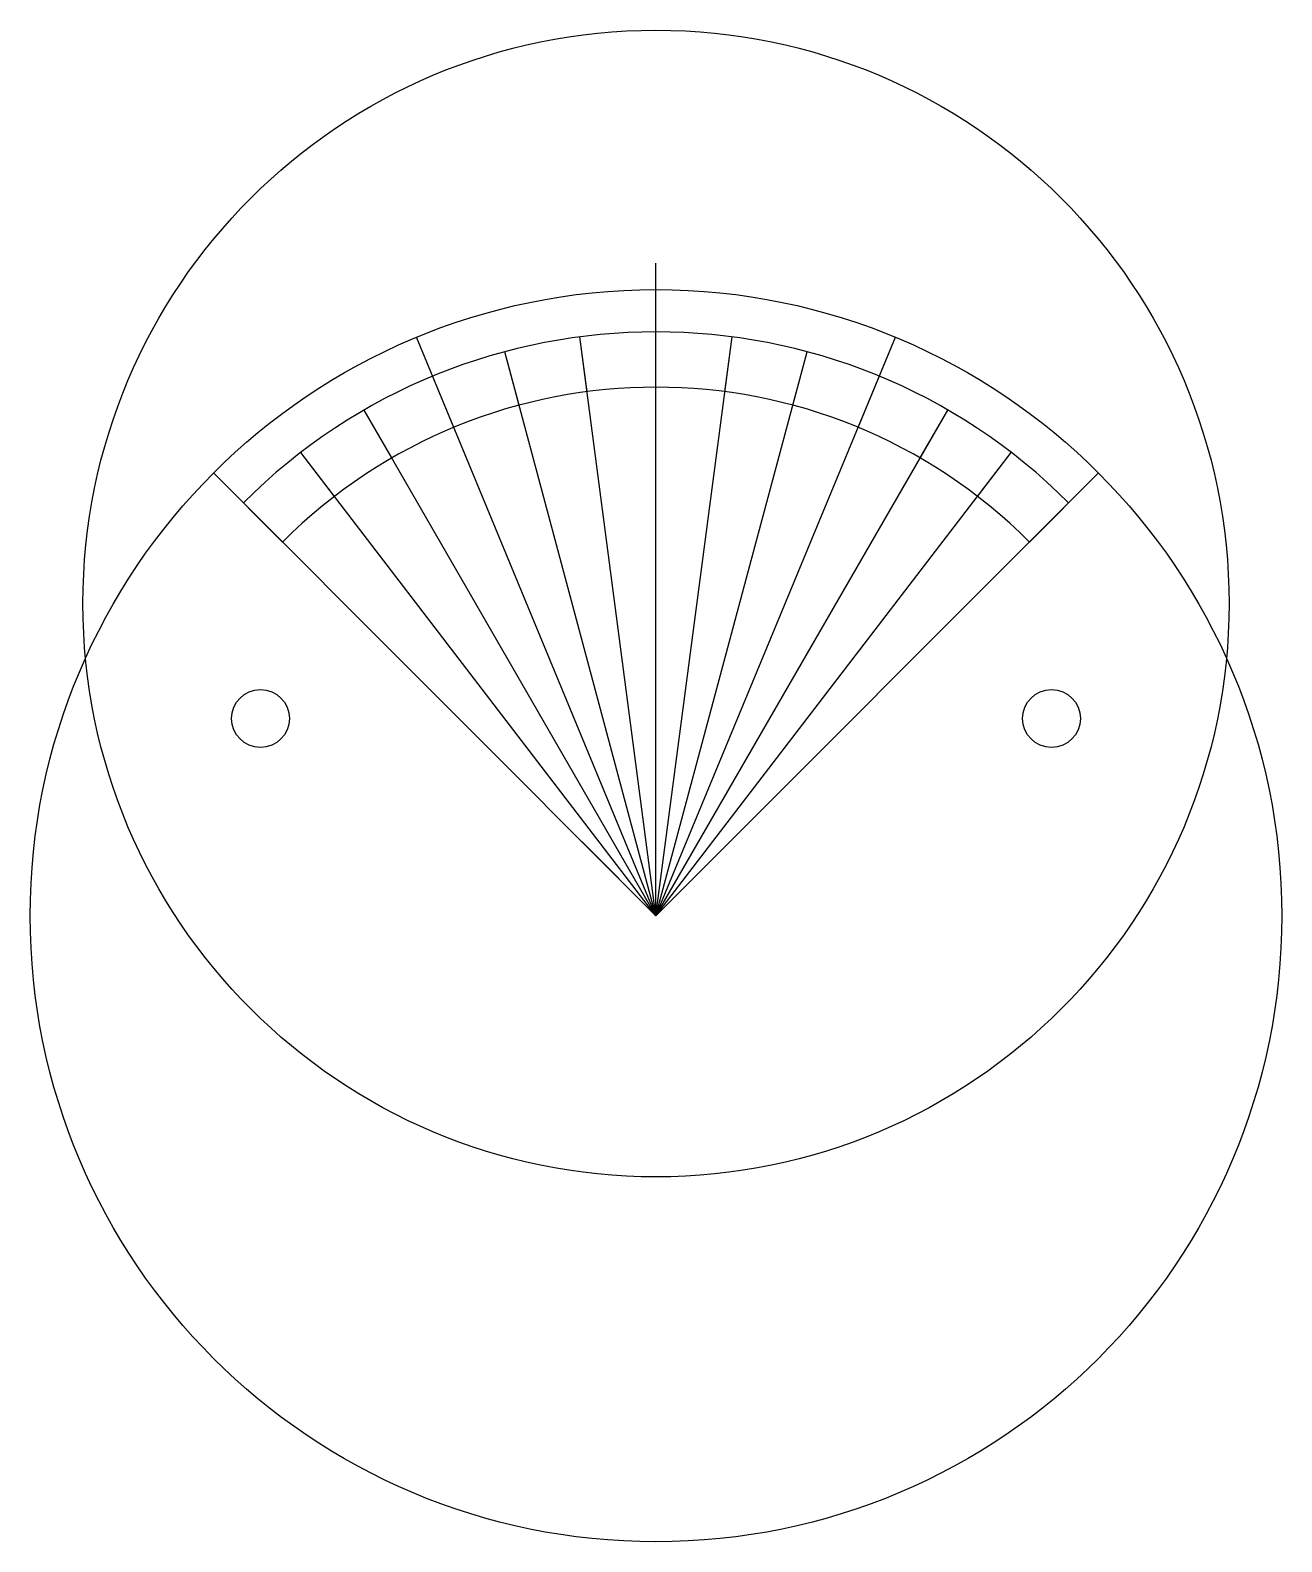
# Model space of a CAD drawing. Header units: millimetres. Extents: x -23.8 to 23.8, y -37.5 to 19.8.
import ezdxf

# ---------------------------------------------------------------- set-up
doc = ezdxf.new("R2010")
doc.units = ezdxf.units.MM
doc.layers.get('0').update_dxf_attribs({"linetype": 'CONTINUOUS'})

msp = doc.modelspace()

# ---------------------------------------------------------------- linework, layer by layer
for p, q in [((0, -13.755), (0, 11)), ((0, 0), (0, 9.996)), ((0, 6.295), (0, 9.996)), ((0, -13.755), (-9.089, 8.188)), ((-7.673, 4.768), (-9.089, 8.188)), ((0, -13.755), (-2.891, 8.205)), ((-2.617, 6.123), (-2.891, 8.205)), ((0, -13.755), (2.891, 8.205)), ((0, -13.755), (9.089, 8.188)), ((2.617, 6.123), (2.891, 8.205)), ((7.673, 4.768), (9.089, 8.188)), ((0, -13.755), (-5.733, 7.64)), ((-5.189, 5.611), (-5.733, 7.64)), ((0, -13.755), (5.733, 7.64)), ((5.189, 5.611), (5.733, 7.64)), ((0, -13.755), (-11.075, 5.427)), ((-10.025, 3.609), (-11.075, 5.427)), ((0, -13.755), (11.075, 5.427)), ((10.025, 3.609), (11.075, 5.427)), ((0, -13.755), (-13.484, 3.818)), ((-12.205, 2.152), (-13.484, 3.818)), ((0, -13.755), (13.484, 3.818)), ((12.205, 2.152), (13.484, 3.818)), ((0, -13.755), (-16.794, 3.04)), ((-14.177, 0.422), (-16.794, 3.04)), ((0, -13.755), (16.794, 3.04)), ((14.177, 0.422), (16.794, 3.04)), ((0, -13.755), (-2.811, -10.943))]:
    msp.add_line(p, q)
for centre, radius in [((0, -1.913), 21.75), ((0, -13.755), 23.751), ((-15.011, -6.274), 1.099), ((15.011, -6.274), 1.099)]:
    msp.add_circle(centre, radius)
for radius in [22.149, 20.049]:
    msp.add_arc((0, -13.755), radius, 45, 135)

doc.saveas('drawing.dxf')
